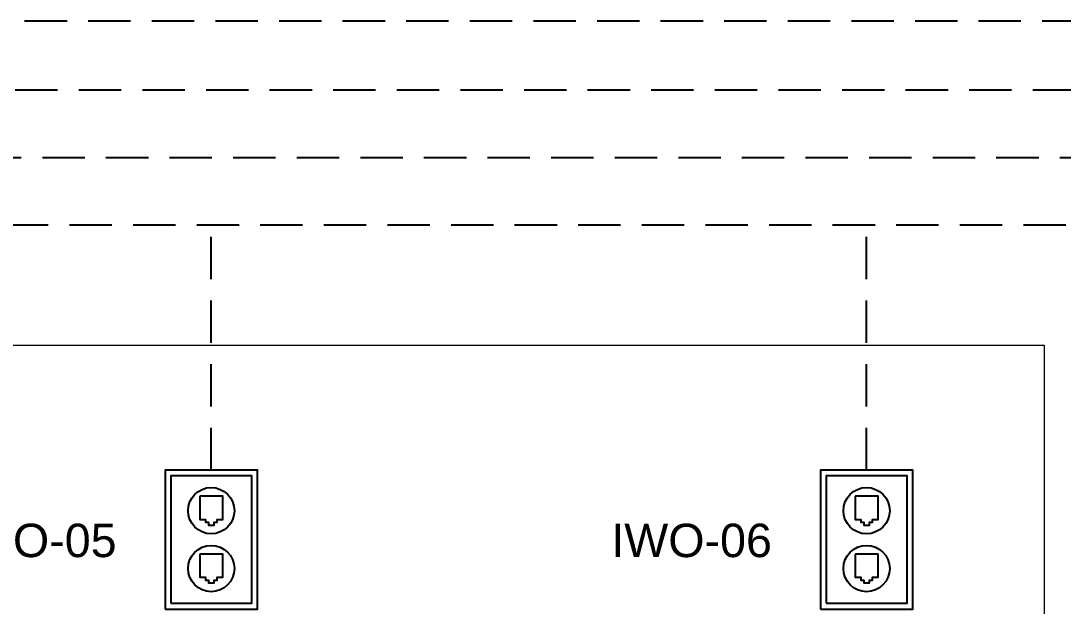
# Paper-space layout 'Sample Network Drawing - A1 Sheet' of a CAD drawing. Extents: x 49 to 806, y 22 to 564.
# Drawn here: x 395.4 to 473.5, y 346.7 to 390.5 of the extents above; entities that cross this region are included whole.
import ezdxf

# ---------------------------------------------------------------- set-up
doc = ezdxf.new("R2010")
doc.units = 0
doc.linetypes.add('HIDDEN2', pattern=[4.7625, 3.175, -1.5875])
for name, color, linetype, lineweight in [('G-ANNO-SYMB-EXST', 252, 'Continuous', 13), ('N-ANNO-TEXT-EXST', 252, 'Continuous', 18), ('N-EQPM-EXST', 252, 'Continuous', 25), ('N-SGNL-ELEC', 4, 'HIDDEN2', 25)]:
    doc.layers.add(name, color=color, linetype=linetype, lineweight=lineweight)
doc.styles.add('_CGS_2-5_NOTES', font='arial.ttf', dxfattribs={"height": 2.5})

psp = doc.layouts.new('Sample Network Drawing - A1 Sheet')

# ---------------------------------------------------------------- linework, layer by layer
at = {"layer": 'G-ANNO-SYMB-EXST', "ltscale": 10}
psp.add_lwpolyline([(321.726, 366.232), (472.061, 366.232), (472.061, 305.873), (321.726, 305.873)], close=True, dxfattribs=at)
at = {"layer": 'N-EQPM-EXST', "linetype": 'Continuous'}
for points in [[(406.217, 346.485), (413.145, 346.485), (413.145, 356.878), (406.217, 356.878)], [(455.292, 346.485), (462.22, 346.485), (462.22, 356.878), (455.292, 356.878)], [(406.65, 346.918), (412.712, 346.918), (412.712, 356.445), (406.65, 356.445)], [(455.725, 346.918), (461.787, 346.918), (461.787, 356.445), (455.725, 356.445)], [(408.815, 354.929), (408.815, 353.197), (409.248, 353.197), (409.248, 352.981), (409.465, 352.981), (409.465, 352.764), (409.898, 352.764), (409.898, 352.981), (410.114, 352.981), (410.114, 353.197), (410.547, 353.197), (410.547, 354.929)], [(457.89, 354.929), (457.89, 353.197), (458.323, 353.197), (458.323, 352.981), (458.54, 352.981), (458.54, 352.764), (458.973, 352.764), (458.973, 352.981), (459.189, 352.981), (459.189, 353.197), (459.622, 353.197), (459.622, 354.929)], [(408.815, 350.599), (408.815, 348.867), (409.248, 348.867), (409.248, 348.65), (409.465, 348.65), (409.465, 348.434), (409.898, 348.434), (409.898, 348.65), (410.114, 348.65), (410.114, 348.867), (410.547, 348.867), (410.547, 350.599)], [(457.89, 350.599), (457.89, 348.867), (458.323, 348.867), (458.323, 348.65), (458.54, 348.65), (458.54, 348.434), (458.973, 348.434), (458.973, 348.65), (459.189, 348.65), (459.189, 348.867), (459.622, 348.867), (459.622, 350.599)]]:
    psp.add_lwpolyline(points, close=True, dxfattribs=at)
for points in [[(407.949, 353.847, -1), (411.413, 353.847, -1)], [(457.024, 353.847, -1), (460.488, 353.847, -1)], [(407.949, 349.516, -1), (411.413, 349.516, -1)], [(457.024, 349.516, -1), (460.488, 349.516, -1)]]:
    psp.add_lwpolyline(points, format="xyb", close=True, dxfattribs=at)
at = {"layer": 'N-SGNL-ELEC'}
for p, q in [((333.794, 390.503), (537.364, 390.503)), ((328.328, 385.343), (534.175, 385.343)), ((325.596, 380.285), (530.986, 380.285)), ((322.863, 375.227), (502.755, 375.227)), ((409.681, 356.878), (409.681, 375.227)), ((458.756, 356.878), (458.756, 375.227))]:
    psp.add_line(p, q, dxfattribs=at)

# ---------------------------------------------------------------- texts
at = {"layer": 'N-ANNO-TEXT-EXST', "char_height": 2.5, "width": 25.6802, "attachment_point": 1, "style": '_CGS_2-5_NOTES'}
for s, insert in [('IWO-05', (390.562, 352.87)), ('IWO-06', (439.637, 352.87))]:
    psp.add_mtext(s, dxfattribs=dict(at, insert=insert))

doc.saveas('drawing.dxf')
